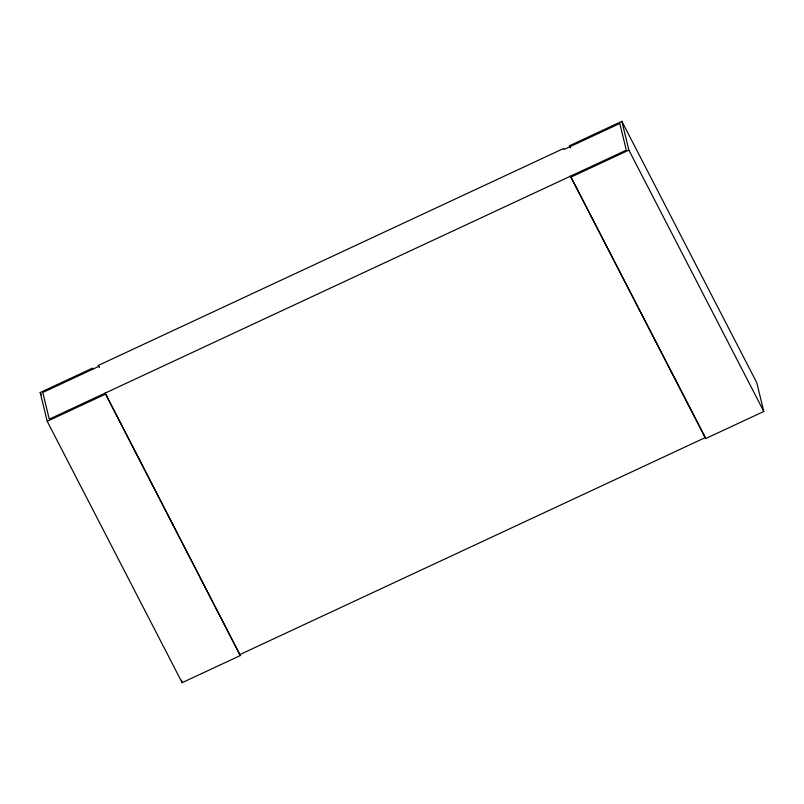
<?xml version="1.0" encoding="UTF-8"?>
<svg xmlns="http://www.w3.org/2000/svg" width="804" height="804" viewBox="0 0 804 804"><rect width="100%" height="100%" fill="white"/><g stroke="black" fill="none" stroke-linecap="round" stroke-linejoin="round"><path stroke-width="1.21" d="M240.306 655.541L105.123 393.136L240.306 655.541L182.136 682.656L47.215 421.296L40.2 392.523L92.55 368.121L92.802 369.167M98.369 365.408L563.694 148.459L563.946 149.504L619.794 123.474L626.296 150.157L49.285 419.165L42.783 392.483L98.621 366.453L98.369 365.408L99.445 367.498M569.765 146.79L569.513 145.745L621.864 121.344L756.785 382.704L763.8 411.477L705.631 438.592L570.458 176.187L637.914 306.867M47.215 421.296L105.384 394.181M570.709 177.232L628.879 150.117L621.864 121.344M240.054 654.496L705.379 437.547L638.487 307.972M628.879 150.117L763.8 411.477M569.513 145.745L570.589 147.835M40.2 392.523L41.346 394.744M705.379 437.547L705.631 438.592M172.589 523.816L172.84 524.861M181.553 680.264L182.136 682.656"/></g></svg>
